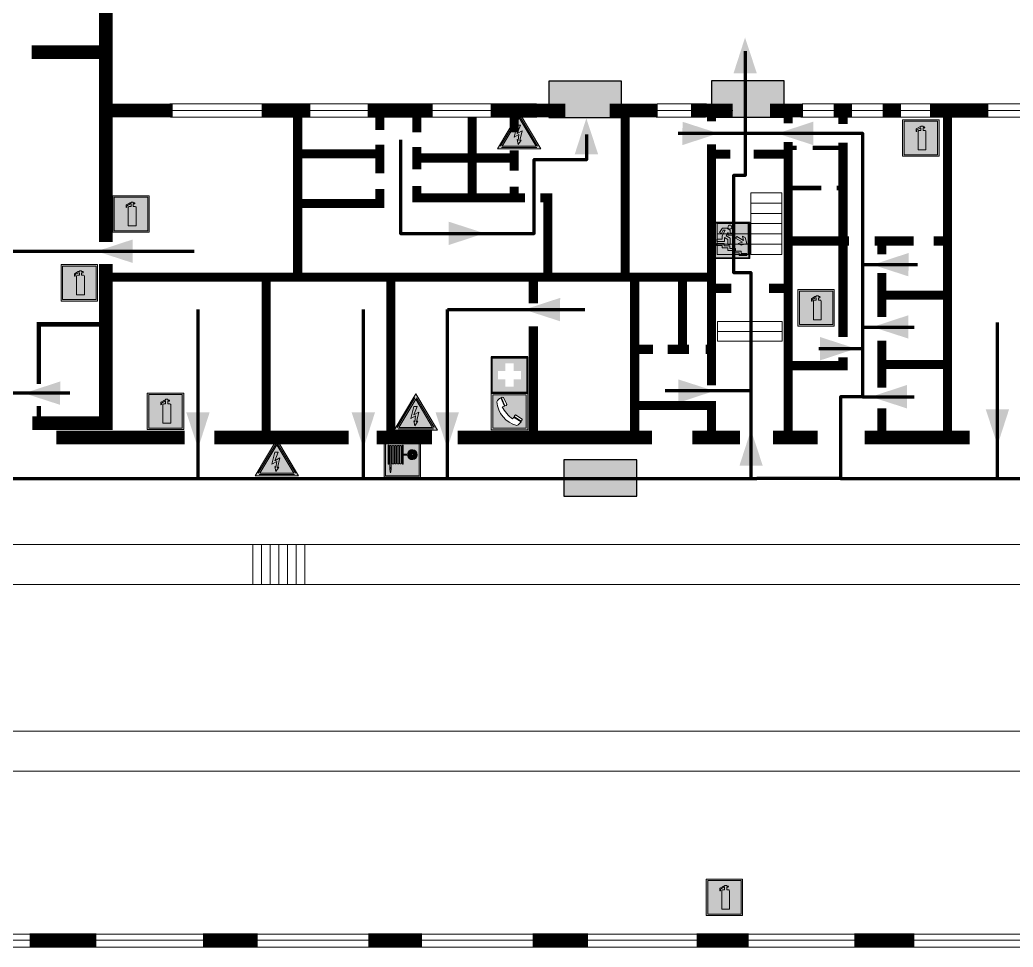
# Model space of a CAD drawing. Header units: millimetres. Extents: x 13114 to 67229, y 22859 to 38520.
# Drawn here: x 29583.2 to 29801.3, y 25887.1 to 26090.7 of the extents above; entities that cross this region are included whole.
import ezdxf

# ---------------------------------------------------------------- set-up
doc = ezdxf.new("R2010")
doc.units = ezdxf.units.MM
doc.layers.add('План_Штампы', color=7, linetype='Continuous')

# ---------------------------------------------------------------- blocks, each defined once
blk = doc.blocks.new('A$C7B4425F7')
at = {"true_color": 0xffffff}
blk.add_hatch(color=7, dxfattribs=at).paths.add_polyline_path([(0, 0), (-16, 0), (-16, -8), (0, -8)])
h = blk.add_hatch(color=126)
h.paths.add_polyline_path([(-0.2, -0.2), (-15.8, -0.2), (-15.8, -7.8), (-0.2, -7.8)])
h.paths.add_polyline_path([(-11.76, -2.03), (-11.76, -3.66), (-11.17, -3.66, -0.568275), (-11.17, -6.18), (-12.58, -6.18), (-12.58, -2.03)], flags=16)
h.paths.add_polyline_path([(-13.33, -4.12, -0.495768), (-13.59, -6.18), (-15.03, -6.18), (-15.03, -2.03), (-13.59, -2.03, -0.487973)], flags=16)
h.paths.add_polyline_path([(-10.25, -2.03), (-9.48, -2.03), (-9.48, -6.18), (-10.25, -6.18)], flags=16)
h.paths.add_polyline_path([(-13.84, -3.69), (-14.24, -3.69), (-14.24, -3.03), (-13.9, -3.03, -0.692621)], flags=0)
h.paths.add_polyline_path([(-9.15, -2.03), (-8.4, -2.03), (-8.04, -3.07), (-7.68, -2.03), (-6.93, -2.03), (-7.64, -4.1), (-6.93, -6.18), (-7.68, -6.18), (-8.04, -5.14), (-8.4, -6.18), (-9.15, -6.18), (-8.44, -4.1)], flags=16)
h.paths.add_polyline_path([(-11.76, -4.46), (-11.42, -4.46, -0.692621), (-11.36, -5.12), (-11.76, -5.12)], flags=0)
h.paths.add_polyline_path([(-13.9, -5.2), (-14.24, -5.2), (-14.24, -4.55), (-13.84, -4.55, -0.708038)], flags=0)
edge = h.paths.add_edge_path(flags=16)
edge.add_ellipse((-5.51, -4.08), major_axis=(0, 2.05), ratio=0.586184, start_angle=0, end_angle=360)
edge = h.paths.add_edge_path(flags=0)
edge.add_ellipse((-5.51, -4.08), major_axis=(0, 1.14), ratio=0.454828, start_angle=0, end_angle=360)
h.paths.add_polyline_path([(-4.13, -4.96, 0.377264), (-3.48, -4.52, 0.0555), (-3.16, -2.03), (-1.66, -2.03), (-1.66, -4.96), (-0.96, -4.96), (-0.96, -7.01), (-1.75, -7.01), (-1.75, -6.18), (-3.3, -6.18), (-3.3, -7.02), (-4.13, -7.02)], flags=16)
h.paths.add_polyline_path([(-2.73, -2.91), (-2.28, -2.91), (-2.28, -4.96), (-3.05, -4.96, 0.079136)], flags=0)
at = {"color": 126}
blk.add_lwpolyline([(-16, -8), (0, -8), (0, 0), (-16, 0)], close=True, dxfattribs=at)
blk = doc.blocks.new('вниз')
at = {"lineweight": 0, "true_color": 0xffffff}
h = blk.add_hatch(color=7, dxfattribs=at)
h.dxf.hatch_style = 1
h.paths.add_polyline_path([(40994.51, -4472.22), (40986.51, -4472.22), (40986.51, -4480.22), (40994.51, -4480.22)])
h.paths.add_polyline_path([(40994.31, -4472.42), (40994.31, -4480.01), (40986.71, -4480.01), (40986.71, -4472.42)], flags=16)
h.paths.add_polyline_path([(40988.43, -4473.53), (40989.43, -4473.53), (40990.19, -4473.96), (40990.19, -4474.6), (40991, -4474.6), (40991, -4475.06), (40989.73, -4475.06), (40989.73, -4474.46), (40989.3, -4475.18), (40990.17, -4475.7), (40990.17, -4477.11), (40989.63, -4477.11), (40989.63, -4476.01), (40988.94, -4475.59), (40988.94, -4476.46), (40988.94, -4476.46), (40987.47, -4476.46), (40987.26, -4476.46), (40987.26, -4475.92), (40988.4, -4475.92), (40988.4, -4475.2), (40989.1, -4473.99), (40988.66, -4473.99), (40988.24, -4474.7), (40987.86, -4474.47), (40988.41, -4473.56)], flags=0)
h.paths.add_polyline_path([(40990.55, -4473.29, -1), (40989.69, -4473.29, -1)], flags=0)
h.paths.add_polyline_path([(40988.85, -4476.89), (40988.85, -4477.43), (40990.1, -4477.43), (40990.1, -4477.99), (40991.34, -4477.99), (40991.34, -4478.54), (40992.59, -4478.54), (40992.59, -4479.09), (40993.83, -4479.09), (40993.83, -4479.52), (40992.17, -4479.52), (40992.17, -4478.97), (40990.91, -4478.97), (40990.91, -4478.41), (40989.68, -4478.41), (40989.68, -4477.86), (40988.43, -4477.86), (40988.43, -4477.31), (40987.6, -4477.31), (40987.18, -4477.31), (40987.18, -4476.89)], flags=0)
h.paths.add_polyline_path([(40991.61, -4475.33), (40993.12, -4476.2), (40992.9, -4475.27), (40993.48, -4475.6), (40993.83, -4476.88), (40992.56, -4477.22), (40991.97, -4476.88), (40992.9, -4476.61), (40991.38, -4475.74), (40991.58, -4475.39)], flags=0)
h.paths.add_polyline_path([(40990.19, -4473.96), (40989.43, -4473.53), (40988.43, -4473.53), (40988.41, -4473.56), (40987.86, -4474.47), (40988.24, -4474.7), (40988.66, -4473.99), (40989.1, -4473.99), (40988.4, -4475.2), (40988.4, -4475.92), (40987.26, -4475.92), (40987.26, -4476.46), (40987.47, -4476.46), (40988.94, -4476.46), (40988.94, -4476.27), (40988.94, -4475.59), (40989.63, -4476.01), (40989.63, -4477.11), (40990.17, -4477.11), (40990.17, -4475.7), (40989.3, -4475.18), (40989.73, -4474.46), (40989.73, -4475.06), (40991, -4475.06), (40991, -4474.6), (40990.19, -4474.6)], flags=0)
h.paths.add_polyline_path([(40990.55, -4473.29, 1), (40989.69, -4473.29, 1)], flags=0)
h.paths.add_polyline_path([(40991.61, -4475.33), (40991.58, -4475.39), (40991.38, -4475.74), (40992.9, -4476.61), (40991.97, -4476.88), (40992.56, -4477.22), (40993.83, -4476.88), (40993.48, -4475.6), (40992.9, -4475.27), (40993.12, -4476.2)], flags=0)
h.paths.add_polyline_path([(40990.1, -4477.43), (40988.85, -4477.43), (40988.85, -4476.89), (40987.18, -4476.89), (40987.18, -4477.31), (40987.6, -4477.31), (40988.43, -4477.31), (40988.43, -4477.86), (40989.68, -4477.86), (40989.68, -4478.41), (40990.91, -4478.41), (40990.91, -4478.97), (40992.17, -4478.97), (40992.17, -4479.52), (40993.83, -4479.52), (40993.83, -4479.09), (40992.59, -4479.09), (40992.59, -4478.54), (40991.34, -4478.54), (40991.34, -4477.99), (40990.1, -4477.99)], flags=0)
at = {"lineweight": 0}
h = blk.add_hatch(color=126, dxfattribs=at)
h.dxf.hatch_style = 1
h.paths.add_polyline_path([(40994.31, -4472.42), (40986.71, -4472.42), (40986.71, -4480.01), (40994.31, -4480.01)])
h.paths.add_polyline_path([(40988.43, -4473.53), (40989.43, -4473.53), (40990.19, -4473.96), (40990.19, -4474.6), (40991, -4474.6), (40991, -4475.06), (40989.73, -4475.06), (40989.73, -4474.46), (40989.3, -4475.18), (40990.17, -4475.7), (40990.17, -4477.11), (40989.63, -4477.11), (40989.63, -4476.01), (40988.94, -4475.59), (40988.94, -4476.46), (40988.94, -4476.46), (40987.47, -4476.46), (40987.26, -4476.46), (40987.26, -4475.92), (40988.4, -4475.92), (40988.4, -4475.2), (40989.1, -4473.99), (40988.66, -4473.99), (40988.24, -4474.7), (40987.86, -4474.47), (40988.41, -4473.56)], flags=16)
h.paths.add_polyline_path([(40990.55, -4473.29, -1), (40989.69, -4473.29, -1)], flags=16)
h.paths.add_polyline_path([(40988.85, -4476.89), (40988.85, -4477.43), (40990.1, -4477.43), (40990.1, -4477.99), (40991.34, -4477.99), (40991.34, -4478.54), (40992.59, -4478.54), (40992.59, -4479.09), (40993.83, -4479.09), (40993.83, -4479.52), (40992.17, -4479.52), (40992.17, -4478.97), (40990.91, -4478.97), (40990.91, -4478.41), (40989.68, -4478.41), (40989.68, -4477.86), (40988.43, -4477.86), (40988.43, -4477.31), (40987.6, -4477.31), (40987.18, -4477.31), (40987.18, -4476.89)], flags=16)
h.paths.add_polyline_path([(40991.61, -4475.33), (40993.12, -4476.2), (40992.9, -4475.27), (40993.48, -4475.6), (40993.83, -4476.88), (40992.56, -4477.22), (40991.97, -4476.88), (40992.9, -4476.61), (40991.38, -4475.74), (40991.58, -4475.39)], flags=16)
at = {"lineweight": 0, "true_color": 0xffffff}
h = blk.add_hatch(color=7, dxfattribs=at)
h.dxf.hatch_style = 1
h.paths.add_polyline_path([(40989.73, -4474.46), (40989.73, -4475.06), (40991, -4475.06), (40991, -4474.6), (40990.19, -4474.6), (40990.19, -4473.96), (40989.43, -4473.53), (40988.43, -4473.53), (40988.41, -4473.56), (40987.86, -4474.47), (40988.24, -4474.7), (40988.66, -4473.99), (40989.1, -4473.99), (40988.4, -4475.2), (40988.4, -4475.92), (40987.26, -4475.92), (40987.26, -4476.46), (40987.47, -4476.46), (40988.94, -4476.46), (40988.94, -4475.59), (40989.63, -4476.01), (40989.63, -4477.11), (40990.17, -4477.11), (40990.17, -4475.7), (40989.3, -4475.18)])
h.paths.add_polyline_path([(40989.69, -4473.29, 1), (40990.55, -4473.29, 1)])
h.paths.add_polyline_path([(40991.61, -4475.33), (40991.58, -4475.39), (40991.38, -4475.74), (40992.9, -4476.61), (40991.97, -4476.88), (40992.56, -4477.22), (40993.83, -4476.88), (40993.48, -4475.6), (40992.9, -4475.27), (40993.12, -4476.2)])
h.paths.add_polyline_path([(40990.1, -4477.43), (40988.85, -4477.43), (40988.85, -4476.89), (40987.18, -4476.89), (40987.18, -4477.31), (40987.6, -4477.31), (40988.43, -4477.31), (40988.43, -4477.86), (40989.68, -4477.86), (40989.68, -4478.41), (40990.91, -4478.41), (40990.91, -4478.97), (40992.17, -4478.97), (40992.17, -4479.52), (40993.83, -4479.52), (40993.83, -4479.09), (40992.59, -4479.09), (40992.59, -4478.54), (40991.34, -4478.54), (40991.34, -4477.99), (40990.1, -4477.99)])
at = {"color": 126, "lineweight": 0}
for points in [[(40986.51, -4472.22), (40994.51, -4472.22), (40994.51, -4480.22), (40986.51, -4480.22)], [(40986.71, -4472.42), (40994.31, -4472.42), (40994.31, -4480.01), (40986.71, -4480.01)]]:
    blk.add_lwpolyline(points, close=True, dxfattribs=at)
for points in [[(40987.47, -4476.46), (40987.26, -4476.46), (40987.26, -4475.92), (40988.4, -4475.92), (40988.4, -4475.2), (40989.1, -4473.99), (40988.66, -4473.99), (40988.24, -4474.7), (40987.86, -4474.47), (40988.41, -4473.56), (40988.43, -4473.53), (40989.43, -4473.53), (40990.19, -4473.96), (40990.19, -4474.6), (40991, -4474.6), (40991, -4475.06), (40989.73, -4475.06), (40989.73, -4474.46), (40989.3, -4475.18), (40990.17, -4475.7), (40990.17, -4477.11), (40989.63, -4477.11), (40989.63, -4476.01), (40988.94, -4475.59), (40988.94, -4476.46)], [(40987.47, -4476.46), (40988.94, -4476.46), (40988.94, -4476.27)], [(40991.58, -4475.39), (40991.38, -4475.74), (40992.9, -4476.61), (40991.97, -4476.88), (40992.56, -4477.22), (40993.83, -4476.88), (40993.48, -4475.6), (40992.9, -4475.27), (40993.12, -4476.2), (40991.61, -4475.33), (40991.58, -4475.39)], [(40987.6, -4477.31), (40987.18, -4477.31), (40987.18, -4476.89), (40988.85, -4476.89), (40988.85, -4477.43), (40990.1, -4477.43), (40990.1, -4477.99), (40991.34, -4477.99), (40991.34, -4478.54), (40992.59, -4478.54), (40992.59, -4479.09), (40993.83, -4479.09), (40993.83, -4479.52), (40992.17, -4479.52), (40992.17, -4478.97), (40990.91, -4478.97), (40990.91, -4478.41), (40989.68, -4478.41), (40989.68, -4477.86), (40988.43, -4477.86), (40988.43, -4477.31), (40987.6, -4477.31)]]:
    blk.add_lwpolyline(points, dxfattribs=at)
blk.add_circle((40990.12, -4473.29), 0.432, dxfattribs=at)
blk = doc.blocks.new('A$C3AD82952')
at = {"true_color": 0xf5f5ff}
h = blk.add_hatch(color=7, dxfattribs=at)
h.dxf.hatch_style = 1
h.paths.add_polyline_path([(8.21, 8.73, 0.414214), (7.89, 9.05), (7.22, 9.05), (7.22, 9.92), (7.59, 9.92, 1), (7.57, 10.36), (7.22, 10.36), (7.22, 10.6), (6.43, 10.6), (6.43, 10.36), (6.01, 10.36), (4.74, 9.59), (4.74, 8.69), (4.98, 8.73), (4.98, 9.26), (6.12, 9.91), (6.43, 9.91), (6.43, 9.05), (5.76, 9.05, 0.414214), (5.44, 8.73), (5.44, 2.2), (8.21, 2.2)], flags=0)
h.paths.add_polyline_path([(12.8, 12.8), (0, 12.8), (0, 0), (12.8, 0)])
h.paths.add_polyline_path([(0.51, 12.29), (12.29, 12.29), (12.29, 0.51), (0.51, 0.51)], flags=16)
h.paths.add_polyline_path([(4.74, 9.59), (6.01, 10.36), (6.43, 10.36), (6.43, 10.6), (7.22, 10.6), (7.22, 10.36), (7.59, 10.36, -0.94586), (7.59, 9.92), (7.22, 9.92), (7.22, 9.05), (7.89, 9.05, -0.414214), (8.21, 8.73), (8.21, 2.2), (5.44, 2.2), (5.44, 8.73, -0.414214), (5.76, 9.05), (6.43, 9.05), (6.43, 9.91), (6.12, 9.91), (4.98, 9.26), (4.98, 8.73), (4.74, 8.69)], flags=0)
h = blk.add_hatch(color=242)
h.dxf.hatch_style = 1
h.paths.add_polyline_path([(12.29, 12.29), (0.51, 12.29), (0.51, 0.51), (12.29, 0.51)])
h.paths.add_polyline_path([(4.74, 8.69), (4.74, 9.59), (6.01, 10.36), (6.43, 10.36), (6.43, 10.6), (7.22, 10.6), (7.22, 10.36), (7.59, 10.36, -0.94586), (7.59, 9.92), (7.22, 9.92), (7.22, 9.05), (7.89, 9.05, -0.414214), (8.21, 8.73), (8.21, 2.2), (5.44, 2.2), (5.44, 8.73, -0.414214), (5.76, 9.05), (6.43, 9.05), (6.43, 9.91), (6.12, 9.91), (4.98, 9.26), (4.98, 8.73)], flags=16)
h = blk.add_hatch(color=7, dxfattribs=at)
h.dxf.hatch_style = 1
h.paths.add_polyline_path([(8.21, 8.73, 0.414214), (7.89, 9.05), (7.22, 9.05), (7.22, 9.92), (7.59, 9.92, 1), (7.57, 10.36), (7.22, 10.36), (7.22, 10.6), (6.43, 10.6), (6.43, 10.36), (6.01, 10.36), (4.74, 9.59), (4.74, 8.69), (4.98, 8.73), (4.98, 9.26), (6.12, 9.91), (6.43, 9.91), (6.43, 9.05), (5.76, 9.05, 0.414214), (5.44, 8.73), (5.44, 2.2), (8.21, 2.2)])
at = {"color": 242, "lineweight": 5}
for p, q in [((0, 0), (0, 12.8)), ((0, 12.8), (12.8, 12.8)), ((7.22, 10.6), (6.43, 10.6)), ((6.43, 10.6), (6.43, 10.36)), ((7.22, 10.36), (7.22, 10.6)), ((12.8, 0), (12.8, 12.8)), ((6.01, 10.36), (4.74, 9.59)), ((4.74, 9.59), (4.74, 8.69)), ((4.74, 8.69), (4.98, 8.73)), ((4.98, 9.26), (6.12, 9.91)), ((4.98, 8.73), (4.98, 9.26)), ((5.44, 2.2), (5.44, 8.73)), ((5.76, 9.05), (6.43, 9.05)), ((6.01, 10.36), (6.43, 10.36)), ((6.12, 9.91), (6.43, 9.91)), ((6.43, 9.91), (6.43, 9.05)), ((7.59, 10.36), (7.22, 10.36)), ((7.22, 9.05), (7.22, 9.92)), ((7.59, 9.92), (7.22, 9.92)), ((7.89, 9.05), (7.22, 9.05)), ((8.21, 2.2), (8.21, 8.73)), ((0, 0), (12.8, 0)), ((5.44, 2.2), (8.21, 2.2))]:
    blk.add_line(p, q, dxfattribs=at)
blk.add_lwpolyline([(0.51, 12.29), (12.29, 12.29), (12.29, 0.51), (0.51, 0.51)], close=True, dxfattribs=at)
for centre, radius, start, end in [((5.76, 8.73), 0.32, 90, 180), ((7.58, 10.14), 0.223, 273.1875, 86.8125), ((7.89, 8.73), 0.32, 0, 90)]:
    blk.add_arc(centre, radius, start, end, dxfattribs=at)
blk = doc.blocks.new('A$C3E6D3DDE')
at = {"lineweight": 5}
h = blk.add_hatch(color=40, dxfattribs=at)
h.paths.add_polyline_path([(24.1, 1.45), (16.46, -11.35), (31.74, -11.35)])
h.paths.add_polyline_path([(24.09, -0.46), (30.03, -10.41), (18.14, -10.41)], flags=16)
h.paths.add_polyline_path([(24.54, -3.08), (23.41, -6.02), (25.13, -5.01), (24.33, -8.5), (24.82, -8.27), (23.79, -9.86), (23.4, -8.04), (23.8, -8.43), (24.04, -6.29), (22.39, -7.25), (23.44, -3.08)], flags=0)
h = blk.add_hatch(color=256, dxfattribs=at)
h.paths.add_polyline_path([(24.37, 0.03, 0.567511), (23.82, 0.03), (17.59, -10.4, 0.582454), (17.86, -10.88), (30.32, -10.88, 0.582149), (30.6, -10.4)])
h.paths.add_polyline_path([(24.09, -0.46), (18.14, -10.41), (30.03, -10.41)], flags=16)
h.paths.add_polyline_path([(24.54, -3.08), (23.41, -6.02), (25.13, -5.01), (24.33, -8.5), (24.82, -8.27), (23.79, -9.86), (23.4, -8.04), (23.8, -8.43), (24.04, -6.29), (22.39, -7.25), (23.44, -3.08)], flags=0)
h = blk.add_hatch(color=40, dxfattribs=at)
h.paths.add_polyline_path([(24.09, -0.46), (18.14, -10.41), (30.03, -10.41)])
h.paths.add_polyline_path([(24.82, -8.27), (23.79, -9.86), (23.4, -8.04), (23.8, -8.43), (24.04, -6.29), (22.39, -7.25), (23.44, -3.08), (24.54, -3.08), (23.41, -6.02), (25.13, -5.01), (24.33, -8.5)], flags=16)
at = {"color": 40, "lineweight": 5}
for p, q in [((16.46, -11.35), (24.1, 1.45)), ((24.1, 1.45), (31.74, -11.35))]:
    blk.add_line(p, q, dxfattribs=at)
at = {"lineweight": 5}
for p, q in [((17.59, -10.4), (23.82, 0.03)), ((24.37, 0.03), (30.6, -10.4)), ((18.14, -10.41), (24.09, -0.46)), ((23.44, -3.08), (22.39, -7.25)), ((23.41, -6.02), (24.54, -3.08)), ((24.54, -3.08), (23.44, -3.08)), ((24.09, -0.46), (30.03, -10.41)), ((22.39, -7.25), (24.04, -6.29)), ((25.13, -5.01), (23.41, -6.02)), ((24.04, -6.29), (23.8, -8.43)), ((24.33, -8.5), (25.13, -5.01)), ((18.14, -10.41), (30.03, -10.41)), ((23.8, -8.43), (23.4, -8.04)), ((23.4, -8.04), (23.79, -9.86)), ((23.79, -9.86), (24.82, -8.27)), ((24.82, -8.27), (24.33, -8.5)), ((17.86, -10.88), (30.32, -10.88))]:
    blk.add_line(p, q, dxfattribs=at)
at = {"color": 50, "lineweight": 5}
blk.add_line((31.74, -11.35), (16.46, -11.35), dxfattribs=at)
blk = doc.blocks.new('A$C37112FD5')
at = {"true_color": 0xf5f5ff}
h = blk.add_hatch(color=7, dxfattribs=at)
h.dxf.hatch_style = 1
h.paths.add_polyline_path([(12.8, -7.4), (0, -7.4), (0, -20.2), (12.8, -20.2)])
h.paths.add_polyline_path([(12.29, -7.91), (12.29, -19.69), (0.51, -19.69), (0.51, -7.91)], flags=16)
h.paths.add_polyline_path([(4.98, -9.04, -0.42597), (5.17, -9.22), (5.17, -12.25), (5.17, -15.29, -0.432244), (4.98, -15.47), (4.83, -15.47, -0.42597), (4.64, -15.29), (4.64, -12.25), (4.64, -9.22, -0.432244), (4.83, -9.04)], flags=0)
h.paths.add_polyline_path([(4.28, -9.22), (4.28, -12.25), (4.28, -15.29, -0.432244), (4.09, -15.47), (3.94, -15.47, -0.42597), (3.75, -15.29), (3.75, -12.25), (3.75, -9.22, -0.432244), (3.94, -9.04), (4.09, -9.04, -0.42597)], flags=0)
h.paths.add_polyline_path([(5.72, -9.04), (5.87, -9.04, -0.42597), (6.06, -9.22), (6.06, -12.25), (6.06, -15.29, -0.432244), (5.87, -15.47), (5.72, -15.47, -0.42597), (5.53, -15.29), (5.53, -12.25), (5.53, -9.22, -0.432244)], flags=0)
h.paths.add_polyline_path([(6.42, -8.9), (6.5, -8.9, -0.42597), (6.69, -9.08), (6.69, -12.03), (8.21, -12.03, -15.824349), (8.21, -12.47), (6.69, -12.47), (6.69, -15.42, -0.432244), (6.5, -15.6), (6.42, -15.6)], flags=0)
h.paths.add_polyline_path([(3.39, -9.22), (3.39, -12.25), (3.39, -15.29, -0.432244), (3.2, -15.47), (3.05, -15.47, -0.42597), (2.85, -15.29), (2.85, -12.25), (2.85, -9.22, -0.432244), (3.05, -9.04), (3.2, -9.04, -0.42597)], flags=0)
h.paths.add_polyline_path([(2.5, -9.22), (2.5, -16.71), (1.96, -16.71), (1.96, -9.22, -0.432244), (2.15, -9.04), (2.31, -9.04, -0.42597)], flags=0)
h.paths.add_polyline_path([(1.61, -8.9), (1.61, -15.6), (1.57, -15.6, -0.42597), (1.37, -15.42), (1.37, -12.03), (1.37, -9.09, -0.432244), (1.57, -8.9)], flags=0)
h.paths.add_polyline_path([(9.76, -10.81), (9.76, -12.03), (8.49, -12.03, -0.336371)], flags=0)
h.paths.add_polyline_path([(8.49, -12.47), (9.76, -12.47), (9.76, -13.7, -0.336371)], flags=0)
h.paths.add_polyline_path([(10.11, -10.81, -0.336371), (11.38, -12.03), (10.11, -12.03)], flags=0)
h.paths.add_polyline_path([(10.11, -12.47), (11.38, -12.47, -0.336371), (10.11, -13.7)], flags=0)
h.paths.add_polyline_path([(2.5, -16.84), (2.5, -17.05), (1.97, -17.05), (1.97, -16.84)], flags=0)
h.paths.add_polyline_path([(2.5, -17.24, -0.033778), (2.24, -18.6, -0.033778), (1.97, -17.24)], flags=0)
h = blk.add_hatch(color=242)
h.dxf.hatch_style = 1
h.paths.add_polyline_path([(12.29, -7.91), (0.51, -7.91), (0.51, -19.69), (12.29, -19.69)])
h.paths.add_polyline_path([(6.42, -15.6), (6.42, -8.9), (6.5, -8.9, -0.42597), (6.69, -9.08), (6.69, -12.03), (8.21, -12.03, -15.824349), (8.21, -12.47), (6.69, -12.47), (6.69, -15.42, -0.432244), (6.5, -15.6)], flags=16)
h.paths.add_polyline_path([(5.87, -15.47), (5.72, -15.47, -0.42597), (5.53, -15.29), (5.53, -12.25), (5.53, -9.22, -0.432244), (5.72, -9.04), (5.87, -9.04, -0.42597), (6.06, -9.22), (6.06, -12.25), (6.06, -15.29, -0.432244)], flags=16)
h.paths.add_polyline_path([(4.98, -15.47), (4.83, -15.47, -0.42597), (4.64, -15.29), (4.64, -12.25), (4.64, -9.22, -0.432244), (4.83, -9.04), (4.98, -9.04, -0.42597), (5.17, -9.22), (5.17, -12.25), (5.17, -15.29, -0.432244)], flags=16)
h.paths.add_polyline_path([(4.09, -15.47), (3.94, -15.47, -0.42597), (3.75, -15.29), (3.75, -12.25), (3.75, -9.22, -0.432244), (3.94, -9.04), (4.09, -9.04, -0.42597), (4.28, -9.22), (4.28, -12.25), (4.28, -15.29, -0.432244)], flags=16)
h.paths.add_polyline_path([(3.2, -15.47), (3.05, -15.47, -0.42597), (2.85, -15.29), (2.85, -12.25), (2.85, -9.22, -0.432244), (3.05, -9.04), (3.2, -9.04, -0.42597), (3.39, -9.22), (3.39, -12.25), (3.39, -15.29, -0.432244)], flags=16)
h.paths.add_polyline_path([(2.5, -17.05), (1.97, -17.05), (1.97, -16.84), (2.5, -16.84)], flags=16)
h.paths.add_polyline_path([(2.5, -17.24, -0.033778), (2.24, -18.6, -0.033778), (1.97, -17.24)], flags=16)
h.paths.add_polyline_path([(2.5, -16.71), (1.96, -16.71), (1.96, -9.22, -0.432244), (2.15, -9.04), (2.31, -9.04, -0.42597), (2.5, -9.22)], flags=16)
h.paths.add_polyline_path([(1.61, -15.6), (1.57, -15.6, -0.42597), (1.37, -15.42), (1.37, -12.03), (1.37, -9.09, -0.432244), (1.57, -8.9), (1.61, -8.9)], flags=16)
h.paths.add_polyline_path([(8.49, -12.47), (9.76, -12.47), (9.76, -13.7, -0.336371)], flags=0)
h.paths.add_polyline_path([(10.11, -13.7), (10.11, -12.47), (11.38, -12.47, -0.336371)], flags=0)
h.paths.add_polyline_path([(8.49, -12.03, -0.336371), (9.76, -10.81), (9.76, -12.03)], flags=0)
h.paths.add_polyline_path([(10.11, -12.03), (10.11, -10.81, -0.336371), (11.38, -12.03)], flags=0)
h = blk.add_hatch(color=7, dxfattribs=at)
h.dxf.hatch_style = 1
h.paths.add_polyline_path([(1.61, -8.9), (1.57, -8.9, 0.432244), (1.37, -9.09), (1.37, -12.03), (1.37, -15.42, 0.42597), (1.57, -15.6), (1.61, -15.6)])
h.paths.add_polyline_path([(2.5, -9.22, 0.42597), (2.31, -9.04), (2.15, -9.04, 0.432244), (1.96, -9.22), (1.96, -16.71), (2.5, -16.71)])
h.paths.add_polyline_path([(2.5, -16.84), (1.97, -16.84), (1.97, -17.05), (2.5, -17.05)])
h.paths.add_polyline_path([(2.5, -17.24), (1.97, -17.24, 0.033778), (2.24, -18.6, 0.033778)])
h.paths.add_polyline_path([(3.39, -12.25), (3.39, -9.22, 0.42597), (3.2, -9.04), (3.05, -9.04, 0.432244), (2.85, -9.22), (2.85, -12.25), (2.85, -15.29, 0.42597), (3.05, -15.47), (3.2, -15.47, 0.432244), (3.39, -15.29)])
h.paths.add_polyline_path([(4.28, -12.25), (4.28, -9.22, 0.42597), (4.09, -9.04), (3.94, -9.04, 0.432244), (3.75, -9.22), (3.75, -12.25), (3.75, -15.29, 0.42597), (3.94, -15.47), (4.09, -15.47, 0.432244), (4.28, -15.29)])
h.paths.add_polyline_path([(5.17, -12.25), (5.17, -9.22, 0.42597), (4.98, -9.04), (4.83, -9.04, 0.432244), (4.64, -9.22), (4.64, -12.25), (4.64, -15.29, 0.42597), (4.83, -15.47), (4.98, -15.47, 0.432244), (5.17, -15.29)])
h.paths.add_polyline_path([(6.06, -12.25), (6.06, -9.22, 0.42597), (5.87, -9.04), (5.72, -9.04, 0.432244), (5.53, -9.22), (5.53, -12.25), (5.53, -15.29, 0.42597), (5.72, -15.47), (5.87, -15.47, 0.432244), (6.06, -15.29)])
h.paths.add_polyline_path([(6.69, -12.47), (8.21, -12.47, 15.824349), (8.21, -12.03), (6.69, -12.03), (6.69, -9.08, 0.42597), (6.5, -8.9), (6.42, -8.9), (6.42, -15.6), (6.5, -15.6, 0.432244), (6.69, -15.42)])
h.paths.add_polyline_path([(8.49, -12.47), (9.76, -12.47), (9.76, -13.7, -0.336371)], flags=16)
h.paths.add_polyline_path([(8.49, -12.03, -0.336371), (9.76, -10.81), (9.76, -12.03)], flags=16)
h.paths.add_polyline_path([(10.11, -12.47), (11.38, -12.47, -0.336371), (10.11, -13.7)], flags=16)
h.paths.add_polyline_path([(10.11, -12.03), (10.11, -10.81, -0.336371), (11.38, -12.03)], flags=16)
h = blk.add_hatch(color=242)
h.dxf.hatch_style = 1
h.paths.add_polyline_path([(9.76, -10.81, 0.336371), (8.49, -12.03), (9.76, -12.03)])
h.paths.add_polyline_path([(10.11, -10.81), (10.11, -12.03), (11.38, -12.03, 0.336371)])
h.paths.add_polyline_path([(11.38, -12.47), (10.11, -12.47), (10.11, -13.7, 0.336371)])
h.paths.add_polyline_path([(9.76, -12.47), (8.49, -12.47, 0.336371), (9.76, -13.7)])
at = {"color": 242, "lineweight": 5}
for p, q in [((0, -20.2), (0, -7.4)), ((0, -7.4), (12.8, -7.4)), ((1.37, -12.03), (1.37, -9.08)), ((1.57, -8.9), (1.61, -8.9)), ((1.61, -8.9), (1.61, -15.6)), ((1.96, -16.71), (1.96, -9.22)), ((2.15, -9.04), (2.31, -9.04)), ((2.5, -16.71), (2.5, -9.22)), ((2.85, -12.25), (2.85, -9.22)), ((3.05, -9.04), (3.2, -9.04)), ((3.39, -12.25), (3.39, -9.22)), ((3.75, -12.25), (3.75, -9.22)), ((3.94, -9.04), (4.09, -9.04)), ((4.28, -12.25), (4.28, -9.22)), ((4.64, -12.25), (4.64, -9.22)), ((4.83, -9.04), (4.98, -9.04)), ((5.17, -12.25), (5.17, -9.22)), ((5.53, -12.25), (5.53, -9.22)), ((5.72, -9.04), (5.87, -9.04)), ((6.06, -12.25), (6.06, -9.22)), ((6.42, -8.9), (6.42, -15.6)), ((6.5, -8.9), (6.42, -8.9)), ((6.69, -12.03), (6.69, -9.08)), ((12.8, -20.2), (12.8, -7.4)), ((1.37, -12.03), (1.37, -15.42)), ((2.85, -12.25), (2.85, -15.29)), ((3.39, -12.25), (3.39, -15.29)), ((3.75, -12.25), (3.75, -15.29)), ((4.28, -12.25), (4.28, -15.29)), ((4.64, -12.25), (4.64, -15.29)), ((5.17, -12.25), (5.17, -15.29)), ((5.53, -12.25), (5.53, -15.29)), ((6.06, -12.25), (6.06, -15.29)), ((8.21, -12.03), (6.69, -12.03)), ((8.21, -12.47), (6.69, -12.47)), ((6.69, -12.47), (6.69, -15.42)), ((9.76, -12.03), (8.49, -12.03)), ((9.76, -12.47), (8.49, -12.47)), ((9.76, -10.81), (9.76, -12.03)), ((9.76, -12.47), (9.76, -13.7)), ((10.11, -10.81), (10.11, -12.03)), ((11.38, -12.03), (10.11, -12.03)), ((11.38, -12.47), (10.11, -12.47)), ((10.11, -12.47), (10.11, -13.7)), ((1.57, -15.6), (1.61, -15.6)), ((1.96, -16.71), (2.5, -16.71)), ((1.97, -16.84), (2.5, -16.84)), ((1.97, -17.05), (1.97, -16.84)), ((2.5, -17.05), (1.97, -17.05)), ((1.97, -17.24), (2.5, -17.24)), ((2.5, -16.84), (2.5, -17.05)), ((3.05, -15.47), (3.2, -15.47)), ((3.94, -15.47), (4.09, -15.47)), ((4.83, -15.47), (4.98, -15.47)), ((5.72, -15.47), (5.87, -15.47)), ((6.42, -15.6), (6.5, -15.6)), ((0, -20.2), (12.8, -20.2))]:
    blk.add_line(p, q, dxfattribs=at)
blk.add_lwpolyline([(0.51, -7.91), (12.29, -7.91), (12.29, -19.69), (0.51, -19.69)], close=True, dxfattribs=at)
for centre, radius, start, end in [((1.56, -9.09), 0.182, 87.1027, 180.6071), ((2.15, -9.22), 0.182, 87.1027, 180.6071), ((2.32, -9.22), 0.182, 359.3929, 92.8973), ((3.04, -9.22), 0.182, 87.1027, 180.6071), ((3.21, -9.22), 0.182, 359.3929, 92.8973), ((3.93, -9.22), 0.182, 87.1027, 180.6071), ((4.1, -9.22), 0.182, 359.3929, 92.8973), ((4.82, -9.22), 0.182, 87.1027, 180.6071), ((4.99, -9.22), 0.182, 359.3929, 92.8973), ((5.71, -9.22), 0.182, 87.1027, 180.6071), ((5.88, -9.22), 0.182, 359.3929, 92.8973), ((6.51, -9.09), 0.182, 359.3929, 92.8973), ((9.93, -12.25), 1.74, 187.2319, 172.7681), ((9.93, -12.25), 1.46, 96.9927, 171.3585), ((9.93, -12.25), 1.46, 188.6415, 263.0073), ((9.93, -12.25), 1.46, 8.6415, 83.0073), ((9.93, -12.25), 1.46, 276.9927, 351.3585), ((1.56, -15.42), 0.182, 179.3929, 272.8973), ((12.17, -15.98), 10.27, 187.041, 194.7793), ((-7.7, -15.98), 10.27, 345.2207, 352.959), ((3.04, -15.29), 0.182, 179.3929, 272.8973), ((3.21, -15.29), 0.182, 267.1027, 0.6071), ((3.93, -15.29), 0.182, 179.3929, 272.8973), ((4.1, -15.29), 0.182, 267.1027, 0.6071), ((4.82, -15.29), 0.182, 179.3929, 272.8973), ((4.99, -15.29), 0.182, 267.1027, 0.6071), ((5.71, -15.29), 0.182, 179.3929, 272.8973), ((5.88, -15.29), 0.182, 267.1027, 0.6071), ((6.51, -15.42), 0.182, 267.1027, 0.6071)]:
    blk.add_arc(centre, radius, start, end, dxfattribs=at)
blk = doc.blocks.new('A$C456E1F9C')
at = {"lineweight": 5}
h = blk.add_hatch(color=242, dxfattribs=at)
h.paths.add_polyline_path([(0.51, -1.47), (0.51, -13.26), (12.29, -13.26), (12.29, -1.47)])
h.paths.add_polyline_path([(5.42, -4.95, -0.254479), (4.78, -5.4), (3.52, -2.53, -0.209735), (4.23, -2.4)], flags=16)
h.paths.add_polyline_path([(8.53, -8.6), (10.87, -10.17), (10.54, -10.76), (8.03, -9.13, -0.192251)], flags=16)
h.paths.add_polyline_path([(4.61, -5.49, 0.005518), (3.87, -5.72, 0.128647), (7.49, -10.01, 0.00809), (7.83, -9.33), (10.47, -10.97, -0.16736), (8.99, -12.25, -0.327862), (1.95, -3.95, -0.166952), (3.36, -2.62)], flags=16)
at = {"color": 242, "lineweight": 5}
for p, q in [((0, -13.77), (0, -0.97)), ((12.8, -0.97), (0, -0.97)), ((4.61, -5.49), (3.36, -2.62)), ((3.52, -2.53), (4.78, -5.4)), ((4.23, -2.4), (5.42, -4.95)), ((12.8, -13.77), (12.8, -0.97)), ((7.83, -9.33), (10.47, -10.97)), ((8.03, -9.13), (10.54, -10.76)), ((10.81, -10.12), (8.53, -8.6)), ((10.54, -10.76), (10.8, -10.3)), ((10.8, -10.3), (10.81, -10.12)), ((0, -13.77), (12.8, -13.77))]:
    blk.add_line(p, q, dxfattribs=at)
blk.add_lwpolyline([(0.51, -1.47), (12.29, -1.47), (12.29, -13.26), (0.51, -13.26)], close=True, dxfattribs=at)
for centre, radius, start, end in [((4.59, -5.34), 2.99, 114.2845, 152.1974), ((4.02, -3.27), 0.891, 76.3284, 123.7092), ((11.12, -3.31), 9.19, 183.9915, 256.6009), ((14.98, -39.1), 35.17, 107.1487, 108.4135), ((13.86, -0.94), 11.08, 205.5536, 234.8762), ((4.68, -4.59), 0.824, 276.9621, 334.0723), ((-13.31, 0.8), 23.44, 332.5487, 334.4027), ((8.94, -9.5), 0.989, 114.4092, 157.9388), ((7.87, -9.46), 3, 291.9291, 329.9329)]:
    blk.add_arc(centre, radius, start, end, dxfattribs=at)
blk = doc.blocks.new('A$C18900ED3')
h = blk.add_hatch(color=126)
h.paths.add_polyline_path([(-0.18, -0.18), (-7.02, -0.18), (-7.02, -7.02), (-0.18, -7.02)])
h.paths.add_polyline_path([(-5.89, -4.46), (-5.89, -2.77), (-4.46, -2.77), (-4.46, -1.31), (-2.77, -1.31), (-2.77, -2.77), (-1.33, -2.77), (-1.33, -4.46), (-2.77, -4.46), (-2.77, -5.89), (-4.46, -5.89), (-4.46, -4.46)], flags=16)
at = {"color": 126}
for p, q in [((-7.2, 0), (-7.2, -7.2)), ((0, 0), (-7.2, 0)), ((0, -7.2), (0, 0)), ((-7.02, -7.02), (-7.02, -0.18)), ((-7.02, -0.18), (-0.18, -0.18)), ((-0.18, -0.18), (-0.18, -7.02)), ((-7.2, -7.2), (0, -7.2)), ((-0.18, -7.02), (-7.02, -7.02))]:
    blk.add_line(p, q, dxfattribs=at)
blk = doc.blocks.new('A$C32E8229D')
at = {"true_color": 0xffffff}
blk.add_hatch(color=7, dxfattribs=at).paths.add_polyline_path([(0, 0), (0, -8), (16, -8), (16, 0)])
h = blk.add_hatch(color=126)
h.paths.add_polyline_path([(0.2, -0.2), (15.8, -0.2), (15.8, -7.8), (0.2, -7.8)])
h.paths.add_polyline_path([(13.49, -2.05), (12.08, -2.05), (11.37, -2.63, 0.162397), (11.29, -2.84), (11.29, -3.63), (10.35, -3.63), (10.35, -4.05), (11.68, -4.05), (11.68, -3.48), (12.26, -4.28), (11.29, -5.1), (11.29, -6.78), (11.85, -6.78), (11.85, -5.44), (12.8, -4.64), (12.8, -5.94), (14.46, -5.94), (14.46, -5.39), (13.45, -5.39), (13.45, -3.97), (12.46, -2.59), (13.15, -2.59), (13.69, -3.34), (14.18, -3)], flags=16)
h.paths.add_polyline_path([(10.74, -1.82, 1), (11.8, -1.82, 1)], flags=16)
h.paths.add_polyline_path([(9.39, -3.59), (5.99, -3.59), (6.56, -3.03), (5.91, -3.03), (5.1, -3.83), (5.91, -4.64), (6.56, -4.64), (5.99, -4.09), (9.39, -4.09)], flags=16)
h.paths.add_polyline_path([(4.29, -1.08), (1.72, -1.08), (1.72, -6.6), (4.29, -6.6)], flags=16)
at = {"color": 126}
blk.add_lwpolyline([(16, -8), (0, -8), (0, 0), (16, 0)], close=True, dxfattribs=at)

msp = doc.modelspace()

# ---------------------------------------------------------------- linework, layer by layer
at = {"lineweight": 100, "const_width": 3}
for points in [[(29602.08, 26138), (29602.08, 26070.81), (29616.76, 26070.81)], [(29602.08, 26083.62), (29585.79, 26083.62)], [(29602.08, 26070.81), (29602.08, 26041.95)], [(29636.25, 26070.81), (29646.96, 26070.81)], [(29659.58, 26070.81), (29673.86, 26070.81)], [(29686.61, 26070.81), (29702.99, 26070.81)], [(29712.69, 26070.81), (29723.27, 26070.81)], [(29730.55, 26070.81), (29739.74, 26070.81)], [(29747.89, 26070.81), (29755.17, 26070.81)], [(29761.93, 26070.81), (29765.92, 26070.81)], [(29772.68, 26070.81), (29776.67, 26070.81)], [(29783.08, 26070.81), (29795.91, 26070.81)], [(29602.08, 26037.13), (29602.08, 26002.12), (29585.94, 26002.12)], [(29585.94, 26002.12), (29601.78, 26002.12)], [(29619.38, 25999.01), (29591.16, 25999.01)], [(29655.35, 25999.01), (29625.9, 25999.01)], [(29673.7, 25999.01), (29661.53, 25999.01)], [(29722.02, 25999.01), (29679.34, 25999.01)], [(29741.32, 25999.01), (29730.84, 25999.01)], [(29758.37, 25999.01), (29748.58, 25999.01)], [(29791.79, 25999.01), (29768.71, 25999.01)], [(29599.98, 25888.55), (29585.29, 25888.55)], [(29635.37, 25888.55), (29623.39, 25888.55)], [(29671.47, 25888.55), (29659.68, 25888.55)], [(29707.94, 25888.55), (29695.79, 25888.55)], [(29743.25, 25888.55), (29731.85, 25888.55)], [(29779.64, 25888.55), (29766.42, 25888.55)]]:
    msp.add_lwpolyline(points, dxfattribs=at)
at = {"color": 126, "lineweight": 100, "true_color": 0x008754}
for points in [[(29742.45, 26083.86), (29742.45, 26065.8)], [(29666.78, 26064.4), (29666.78, 26043.81), (29696.1, 26043.81), (29696.1, 26060.06), (29707.69, 26060.06), (29707.69, 26065.51)], [(29727.72, 26065.8), (29768.27, 26065.8), (29768.27, 26036.98), (29780.31, 26036.98)], [(29742.45, 26065.8), (29742.45, 26056.55), (29739.93, 26056.55), (29739.93, 26035.22), (29743.7, 26035.22), (29743.7, 25989.99)], [(29621.46, 26039.88), (29578.91, 26039.88)], [(29768.27, 26036.98), (29768.27, 26023.23), (29779.58, 26023.23)], [(29622.35, 25989.99), (29622.35, 26021.14), (29622.35, 26027.1)], [(29658.67, 25989.99), (29658.67, 26021.14), (29658.67, 26027.1)], [(29677.1, 25989.99), (29677.1, 26021.14), (29677.1, 26027.1)], [(29677.1, 26027.1), (29707.26, 26027.1)], [(29768.27, 26007.9), (29763.39, 26007.9), (29763.39, 25989.99), (29797.91, 25989.99), (29797.91, 26024.27)], [(29768.27, 26023.23), (29768.27, 26018.48), (29758.64, 26018.48)], [(29768.27, 26018.48), (29768.27, 26007.9), (29779.58, 26007.9)], [(29594.17, 26008.71), (29578.91, 26008.71)], [(29743.7, 26009.22), (29724.91, 26009.22)], [(29578.91, 25989.99), (29745.01, 25989.99)], [(29763.39, 25989.99), (29745.01, 25989.99)], [(29797.91, 25989.99), (29835, 25989.99), (29835, 25920.56), (29839.43, 25920.56)]]:
    msp.add_lwpolyline(points, dxfattribs=at)
at = {"lineweight": 0}
for points in [[(29616.13, 26072.29), (29696.64, 26072.29)], [(29723.11, 26072.29), (29733.98, 26072.29)], [(29755.02, 26072.25), (29929.43, 26072.25)], [(29616.76, 26070.81), (29697.27, 26070.81)], [(29723.27, 26070.81), (29734.14, 26070.81)], [(29735.06, 26070.81), (29739.74, 26070.81)], [(29755.17, 26070.81), (29929.58, 26070.81)], [(29616.23, 26069.33), (29696.74, 26069.33)], [(29722.89, 26069.33), (29733.75, 26069.33)], [(29754.73, 26069.36), (29929.14, 26069.36)], [(29455.72, 25889.93), (29845.61, 25889.93)], [(29455.72, 25887.08), (29845.61, 25887.08)], [(29456.06, 25888.55), (29845.94, 25888.55)]]:
    msp.add_lwpolyline(points, dxfattribs=at)
for points, const_width in [([(29644.19, 26034.21), (29644.19, 26070.67), (29644.19, 26050.38), (29662.24, 26050.38), (29662.24, 26053.6)], 2), ([(29662.24, 26066.56), (29662.24, 26070.66)], 2), ([(29670.38, 26070.34), (29670.38, 26066.02)], 2), ([(29682.5, 26051.63), (29682.5, 26069.27)], 2), ([(29691.75, 26066.05), (29691.75, 26069.96)], 2), ([(29716.12, 26034.21), (29716.12, 26070.18)], 2), ([(29735.06, 26068.41), (29735.06, 26070.73)], 2), ([(29751.9, 26068.03), (29751.9, 26070.63)], 2), ([(29763.96, 26070.25), (29763.96, 26067.85)], 2), ([(29783.85, 26042.16), (29786.89, 26042.16), (29786.89, 26000.16), (29786.89, 26069.99)], 2), ([(29662.24, 26056.98), (29662.24, 26063.31)], 2), ([(29670.38, 26062.79), (29670.38, 26057.87)], 2), ([(29735.06, 26034.21), (29735.06, 26063.35)], 2), ([(29744.33, 26061.23), (29751.9, 26061.23), (29751.9, 26063.88)], 2), ([(29763.96, 26063.73), (29763.96, 26021.05)], 2), ([(29662.24, 26061.31), (29644.19, 26061.31)], 2), ([(29670.38, 26060.39), (29691.75, 26060.39)], 2), ([(29691.75, 26057.57), (29691.75, 26062.09)], 2), ([(29735.06, 26061.23), (29739.2, 26061.23)], 2), ([(29751.9, 26061.23), (29751.9, 25999.07)], 2), ([(29752.21, 26062.62), (29753.76, 26062.62)], 1), ([(29757.32, 26062.62), (29763.45, 26062.62)], 1), ([(29670.38, 26054.26), (29670.38, 26051.63), (29694.14, 26051.63)], 2), ([(29691.75, 26051.63), (29691.75, 26054.1)], 2), ([(29697.5, 26051.63), (29699.11, 26051.63), (29699.11, 26034.21)], 2), ([(29752.47, 26053.79), (29759.18, 26053.79)], 1), ([(29762.55, 26053.79), (29763.7, 26053.79)], 1), ([(29751.9, 26042.16), (29765.31, 26042.16)], 2), ([(29770.95, 26042.16), (29779.46, 26042.16)], 2), ([(29772.49, 26042.16), (29772.49, 26039.24)], 2), ([(29602.22, 26034.21), (29735.06, 26034.21), (29735.06, 26010.44)], 2), ([(29637.27, 25999.01), (29637.27, 26034.21)], 2), ([(29664.66, 25999.01), (29664.66, 26034.21)], 2), ([(29695.95, 26028.44), (29695.95, 26034.21)], 2), ([(29718.2, 25999.01), (29718.2, 26034.21)], 2), ([(29728.73, 26018.36), (29728.73, 26034.21)], 2), ([(29772.49, 26035.1), (29772.49, 26025.47)], 2), ([(29739.46, 26031.76), (29735.06, 26031.76)], 2), ([(29751.9, 26031.76), (29747.71, 26031.76)], 2), ([(29772.49, 26030.26), (29786.89, 26030.26)], 2), ([(29587.34, 26010.76), (29587.34, 26023.87), (29600.91, 26023.87)], 1), ([(29695.95, 25999.01), (29695.95, 26023.4)], 2), ([(29772.49, 26020.25), (29772.49, 26009.96)], 2), ([(29718.2, 26018.36), (29722.25, 26018.36)], 2), ([(29730.15, 26018.36), (29725.45, 26018.36)], 2), ([(29735.06, 26018.36), (29733.8, 26018.36)], 2), ([(29763.96, 26016.58), (29763.96, 26014.77), (29751.9, 26014.77)], 2), ([(29772.49, 26015.04), (29786.89, 26015.04)], 2), ([(29735.06, 26006.98), (29735.06, 25999.1), (29735.06, 26006.04), (29718.2, 26006.04)], 2), ([(29587.34, 26002.13), (29587.34, 26005.91)], 1), ([(29772.49, 26005.38), (29772.49, 25999.46)], 2)]:
    msp.add_lwpolyline(points, dxfattribs=dict(at, const_width=const_width))
for points in [[(29743.7, 26050.47), (29750.52, 26050.47), (29750.52, 26052.72), (29743.7, 26052.72)], [(29743.7, 26048.21), (29750.52, 26048.21), (29750.52, 26050.47), (29743.7, 26050.47)], [(29743.7, 26045.96), (29750.52, 26045.96), (29750.52, 26048.21), (29743.7, 26048.21)], [(29736.31, 26043.7), (29743.12, 26043.7), (29743.12, 26045.96), (29736.31, 26045.96)], [(29743.7, 26043.7), (29750.52, 26043.7), (29750.52, 26045.96), (29743.7, 26045.96)], [(29736.31, 26041.45), (29743.12, 26041.45), (29743.12, 26043.7), (29736.31, 26043.7)], [(29743.7, 26041.45), (29750.52, 26041.45), (29750.52, 26043.7), (29743.7, 26043.7)], [(29736.31, 26039.2), (29743.12, 26039.2), (29743.12, 26041.45), (29736.31, 26041.45)], [(29743.7, 26039.2), (29750.52, 26039.2), (29750.52, 26041.45), (29743.7, 26041.45)], [(29736.38, 26022.29), (29750.62, 26022.29), (29750.62, 26024.46), (29736.38, 26024.46)], [(29736.38, 26020.12), (29750.62, 26020.12), (29750.62, 26022.29), (29736.38, 26022.29)], [(29448.59, 25975.52), (29845.55, 25975.52), (29845.55, 25966.73), (29448.59, 25966.73)], [(29634.36, 25966.73), (29636.26, 25966.73), (29636.26, 25975.52), (29634.36, 25975.52)], [(29636.26, 25966.73), (29638.17, 25966.73), (29638.17, 25975.52), (29636.26, 25975.52)], [(29638.17, 25966.73), (29640.07, 25966.73), (29640.07, 25975.52), (29638.17, 25975.52)], [(29640.07, 25966.73), (29641.98, 25966.73), (29641.98, 25975.52), (29640.07, 25975.52)], [(29641.98, 25966.73), (29643.88, 25966.73), (29643.88, 25975.52), (29641.98, 25975.52)], [(29643.88, 25966.73), (29645.79, 25966.73), (29645.79, 25975.52), (29643.88, 25975.52)], [(29448.56, 25934.52), (29845.55, 25934.52), (29845.55, 25925.73), (29448.56, 25925.73)]]:
    msp.add_lwpolyline(points, close=True, dxfattribs=at)
at = {"layer": 'План_Штампы', "color": 126, "true_color": 0x008754}
for points in [[(29745.04, 26078.95), (29739.91, 26078.97), (29742.45, 26086.84)], [(29710.18, 26061.19), (29705.04, 26061.21), (29707.59, 26069.09)], [(29728.7, 26063.21), (29728.71, 26068.34), (29736.59, 26065.8)], [(29757.43, 26068.36), (29757.41, 26063.22), (29749.54, 26065.77)], [(29677.35, 26041.26), (29677.36, 26046.39), (29685.24, 26043.85)], [(29607.93, 26042.48), (29607.92, 26037.34), (29600.04, 26039.89)], [(29778.36, 26039.52), (29778.34, 26034.38), (29770.46, 26036.93)], [(29701.84, 26029.66), (29701.82, 26024.52), (29693.94, 26027.07)], [(29778.34, 26025.85), (29778.33, 26020.71), (29770.45, 26023.26)], [(29758.91, 26015.92), (29758.92, 26021.06), (29766.8, 26018.51)], [(29592.03, 26011.3), (29592.01, 26006.16), (29584.13, 26008.71)], [(29727.79, 26006.62), (29727.8, 26011.75), (29735.68, 26009.21)], [(29778, 26010.52), (29777.99, 26005.38), (29770.11, 26007.93)], [(29619.72, 26004.52), (29624.85, 26004.51), (29622.31, 25996.63)], [(29656.04, 26004.52), (29661.18, 26004.51), (29658.63, 25996.63)], [(29674.47, 26004.52), (29679.6, 26004.51), (29677.06, 25996.63)], [(29795.3, 26005.2), (29800.44, 26005.19), (29797.89, 25997.31)], [(29746.34, 25992.77), (29741.21, 25992.78), (29743.75, 26000.66)]]:
    msp.add_solid(points, dxfattribs=at)

# ---------------------------------------------------------------- block references
for name, p, xscale, yscale, zscale in [('A$C3E6D3DDE', (29677.77, 26069.5), 0.625, 0.625, 0.625), ('A$C3AD82952', (29777.05, 26060.77), 0.625, 0.625, 0.625), ('A$C3AD82952', (29603.57, 26044.09), 0.625, 0.625, 0.625), ('A$C3AD82952', (29592.22, 26028.97), 0.625, 0.625, 0.625), ('A$C3AD82952', (29754.05, 26023.47), 0.625, 0.625, 0.625), ('A$C18900ED3', (29694.72, 26016.71), 1.111111111007631, 1.111111111007631, 1.111111111007631), ('A$C3AD82952', (29611.16, 26000.75), 0.625, 0.625, 0.625), ('A$C456E1F9C', (29686.72, 26009.31), 0.625, 0.625, 0.625), ('A$C3E6D3DDE', (29655.06, 26007.71), 0.625, 0.625, 0.625), ('A$C3E6D3DDE', (29624.55, 25997.66), 0.625, 0.625, 0.625), ('A$C37112FD5', (29663.17, 26002.87), 0.6249984004534781, 0.6249984004534781, 0.6249984004534781), ('A$C3AD82952', (29733.92, 25894), 0.625, 0.625, 0.625)]:
    msp.add_blockref(name, p, dxfattribs=dict(xscale=xscale, yscale=yscale, zscale=zscale))
at = {"color": 126, "true_color": 0x008754}
msp.add_blockref('вниз', (-11251, 30518.49), dxfattribs=at)
at = {"layer": 'План_Штампы'}
for p in [(29715.34, 26077.29), (29751.07, 26077.32)]:
    msp.add_blockref('A$C7B4425F7', p, dxfattribs=at)
at = {"layer": 'План_Штампы', "color": 126, "true_color": 0x008754, "xscale": -1}
msp.add_blockref('A$C32E8229D', (29718.67, 25994.11), dxfattribs=at)

doc.saveas('drawing.dxf')
